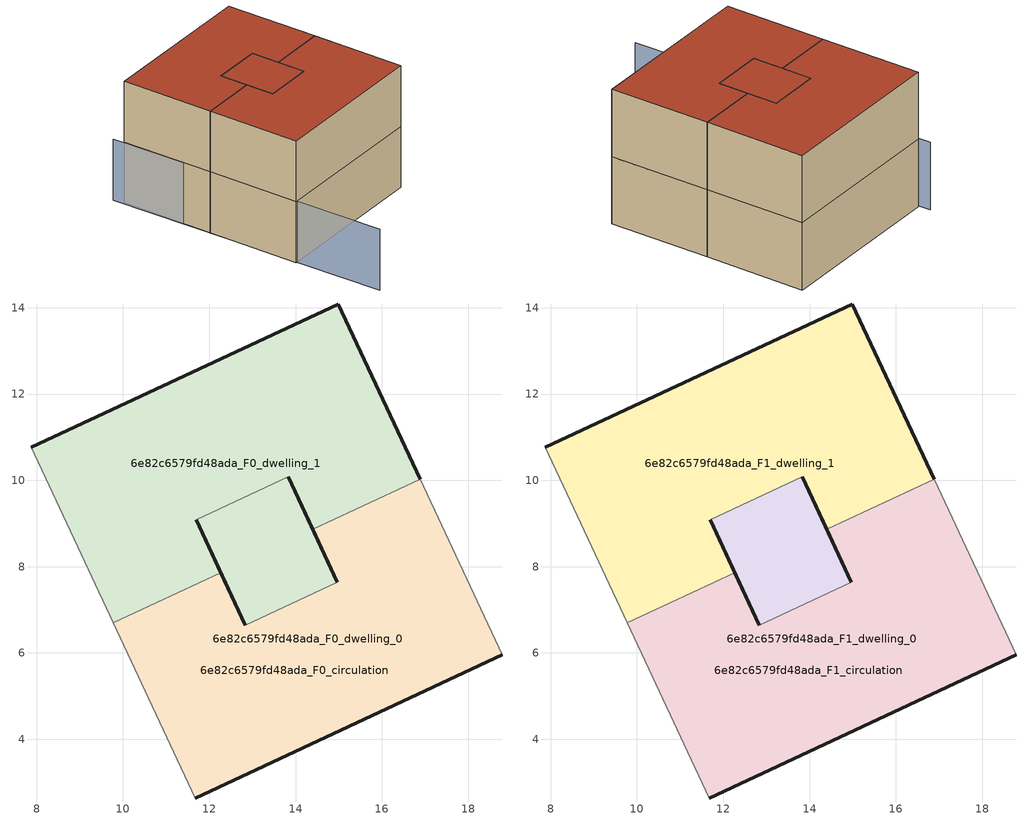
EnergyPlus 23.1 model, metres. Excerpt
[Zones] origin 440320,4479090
6e82c6579fd48ada_F0_dwelling_0
 floor ground (EU_floor_Construction): 16.89,10.02 18.79,5.96 11.68,2.64 9.78,6.7 12.27,7.86 12.84,6.65 14.97,7.64 14.4,8.86 z0; 13.83,10.08 14.97,7.64 12.84,6.65 12.27,7.86 11.7,9.08 z0
 wall outside (EU_wall_Construction): 14.4,8.86 14.97,7.64 / 12.84,6.65 12.27,7.86 / 11.68,2.64 18.79,5.96 z0:3
 wall adiabatic (EU_wall_Construction): 18.79,5.96 16.89,10.02 / 9.78,6.7 11.68,2.64 z0:3
 wall to 6e82c6579fd48ada_F0_dwelling_1 (EU_wall_Construction): 16.89,10.02 14.4,8.86 / 12.27,7.86 9.78,6.7 z0:3
 wall to 6e82c6579fd48ada_F0_circulation (EU_wall_Construction): 14.97,7.64 12.84,6.65 z0:3
6e82c6579fd48ada_F0_dwelling_1
 floor ground (EU_floor_Construction): 14.99,14.09 16.89,10.02 14.4,8.86 13.83,10.08 11.7,9.08 12.27,7.86 9.78,6.7 7.88,10.76 z0; 13.83,10.08 14.97,7.64 12.84,6.65 12.27,7.86 11.7,9.08 z0
 wall outside (EU_wall_Construction): 12.27,7.86 11.7,9.08 / 13.83,10.08 14.4,8.86 / 16.89,10.02 14.99,14.09 7.88,10.76 z0:3
 wall adiabatic (EU_wall_Construction): 7.88,10.76 9.78,6.7 z0:3
 wall to 6e82c6579fd48ada_F0_circulation (EU_wall_Construction): 11.7,9.08 13.83,10.08 z0:3
6e82c6579fd48ada_F0_circulation
 floor ground (EU_floor_Construction): 13.83,10.08 14.4,8.86 14.97,7.64 12.84,6.65 12.27,7.86 11.7,9.08 z0; 16.89,10.02 18.79,5.96 11.68,2.64 9.78,6.7 12.27,7.86 12.84,6.65 14.97,7.64 14.4,8.86 z0; 14.99,14.09 16.89,10.02 14.4,8.86 13.83,10.08 11.7,9.08 12.27,7.86 9.78,6.7 7.88,10.76 z0
 wall outside (EU_wall_Construction): 11.7,9.08 12.84,6.65 / 14.97,7.64 13.83,10.08 z0:3
6e82c6579fd48ada_F1_dwelling_0
 floor outside (EU_floor_Construction): 16.89,10.02 18.79,5.96 11.68,2.64 9.78,6.7 12.27,7.86 12.84,6.65 14.97,7.64 14.4,8.86 z3; 13.83,10.08 14.4,8.86 14.97,7.64 12.84,6.65 12.27,7.86 11.7,9.08 z3
 wall outside (EU_wall_Construction): 14.4,8.86 14.97,7.64 / 12.84,6.65 12.27,7.86 / 11.68,2.64 18.79,5.96 z3:6
 wall adiabatic (EU_wall_Construction): 18.79,5.96 16.89,10.02 / 9.78,6.7 11.68,2.64 z3:6
 wall to 6e82c6579fd48ada_F1_dwelling_1 (EU_wall_Construction): 16.89,10.02 14.4,8.86 / 12.27,7.86 9.78,6.7 z3:6
 wall to 6e82c6579fd48ada_F1_circulation (EU_wall_Construction): 14.97,7.64 12.84,6.65 z3:6
 roof outside (EU_roof_Construction): 14.97,7.64 13.83,10.08 11.7,9.08 12.27,7.86 12.84,6.65 z6; 18.79,5.96 16.89,10.02 14.4,8.86 14.97,7.64 12.84,6.65 12.27,7.86 9.78,6.7 11.68,2.64 z6
6e82c6579fd48ada_F1_dwelling_1
 floor to 6e82c6579fd48ada_F0_dwelling_1 (EU_floor_Construction): 14.99,14.09 16.89,10.02 14.4,8.86 13.83,10.08 11.7,9.08 12.27,7.86 9.78,6.7 7.88,10.76 z3; 13.83,10.08 14.4,8.86 14.97,7.64 12.84,6.65 12.27,7.86 11.7,9.08 z3
 wall outside (EU_wall_Construction): 12.27,7.86 11.7,9.08 / 13.83,10.08 14.4,8.86 / 16.89,10.02 14.99,14.09 7.88,10.76 z3:6
 wall adiabatic (EU_wall_Construction): 7.88,10.76 9.78,6.7 z3:6
 wall to 6e82c6579fd48ada_F1_circulation (EU_wall_Construction): 11.7,9.08 13.83,10.08 z3:6
 roof outside (EU_roof_Construction): 14.97,7.64 13.83,10.08 11.7,9.08 12.27,7.86 12.84,6.65 z6; 14.4,8.86 16.89,10.02 14.99,14.09 7.88,10.76 9.78,6.7 12.27,7.86 11.7,9.08 13.83,10.08 z6
6e82c6579fd48ada_F1_circulation
 floor outside (EU_floor_Construction): 13.83,10.08 14.4,8.86 14.97,7.64 12.84,6.65 12.27,7.86 11.7,9.08 z3; 14.99,14.09 16.89,10.02 14.4,8.86 13.83,10.08 11.7,9.08 12.27,7.86 9.78,6.7 7.88,10.76 z3
 floor to 6e82c6579fd48ada_F0_circulation (EU_floor_Construction): 16.89,10.02 18.79,5.96 11.68,2.64 9.78,6.7 12.27,7.86 12.84,6.65 14.97,7.64 14.4,8.86 z3
 wall outside (EU_wall_Construction): 11.7,9.08 12.84,6.65 / 14.97,7.64 13.83,10.08 z3:6
 roof outside (EU_roof_Construction): 14.97,7.64 14.4,8.86 13.83,10.08 11.7,9.08 12.27,7.86 12.84,6.65 z6; 18.79,5.96 16.89,10.02 14.4,8.86 14.97,7.64 12.84,6.65 12.27,7.86 9.78,6.7 11.68,2.64 z6; 14.4,8.86 16.89,10.02 14.99,14.09 7.88,10.76 9.78,6.7 12.27,7.86 11.7,9.08 13.83,10.08 z6
shading: 7.6,11.2 13.59,-1.18 z0:3
[Building]
EU S2 Campaign: North Axis=0; Terrain=City; Solar Distribution=FullExterior
[Site:Location]
Madrid: Latitude=40.5; Longitude=-3.5; Time Zone=1; Elevation=609
[SizingPeriod:WeatherFileDays]
AnnualSizingPeriod: Begin Month=1; Begin Day of Month=1; End Month=12; End Day of Month=31; Day of Week for Start Day=Monday; Use Weather File Daylight Saving Period=No; Use Weather File Rain and Snow Indicators=No
[MATERIAL]
EU_InternalMass_Material: Roughness=MediumRough; Thickness=0.1; Conductivity=1; Density=1800; Specific Heat=900; Thermal Absorptance=0.9; Solar Absorptance=0.7; Visible Absorptance=0.7
[MATERIAL:NOMASS] Roughness=MediumRough; Thermal Absorptance=0.9; Solar Absorptance=0.7; Visible Absorptance=0.7
Name | Thermal Resistance
EU_wall_NoMass | 0.419739
EU_roof_NoMass | 0.352165
EU_floor_NoMass | 0.608284
[CONSTRUCTION]
EU_wall_Construction: EU_wall_NoMass
EU_roof_Construction: EU_roof_NoMass
EU_floor_Construction: EU_floor_NoMass
EU_InternalMass_Construction: EU_InternalMass_Material
[ZONE] Type=1; Multiplier=1; Ceiling Height=autocalculate; Floor Area=autocalculate; Part of Total Floor Area=Yes
Name | Volume
6e82c6579fd48ada_F0_dwelling_0 | 114.97
6e82c6579fd48ada_F1_dwelling_0 | 114.971
6e82c6579fd48ada_F0_dwelling_1; 6e82c6579fd48ada_F1_dwelling_1 | 114.972
6e82c6579fd48ada_F0_circulation; 6e82c6579fd48ada_F1_circulation | 210.957
[INTERNALMASS] Construction=EU_InternalMass_Construction; Surface Area=31.9951
Name | Zone or ZoneList
6e82c6579fd48ada_F0_dwelling_0_EU_InternalMass | 6e82c6579fd48ada_F0_dwelling_0
6e82c6579fd48ada_F0_dwelling_1_EU_InternalMass | 6e82c6579fd48ada_F0_dwelling_1
6e82c6579fd48ada_F1_dwelling_0_EU_InternalMass | 6e82c6579fd48ada_F1_dwelling_0
6e82c6579fd48ada_F1_dwelling_1_EU_InternalMass | 6e82c6579fd48ada_F1_dwelling_1
[OTHEREQUIPMENT] Fuel Type=Electricity; Design Level Calculation Method=Watts/Area; Power per Zone Floor Area=1; Fraction Latent=0; Fraction Radiant=0; Fraction Lost=0; Carbon Dioxide Generation Rate=0; EndUse Subcategory=EU_Step8_InternalGains
Name | Zone or ZoneList or Space or SpaceList | Schedule
EU_Step8_InternalGain_6e82c6579fd48ada_F0_dwelling_0_f000 | 6e82c6579fd48ada_F0_dwelling_0 | EU_Step8_GainSchedule_6e82c6579fd48ada_F0_dwelling_0_f000
EU_Step8_InternalGain_6e82c6579fd48ada_F0_dwelling_1_f000 | 6e82c6579fd48ada_F0_dwelling_1 | EU_Step8_GainSchedule_6e82c6579fd48ada_F0_dwelling_1_f000
EU_Step8_InternalGain_6e82c6579fd48ada_F1_dwelling_0_f000 | 6e82c6579fd48ada_F1_dwelling_0 | EU_Step8_GainSchedule_6e82c6579fd48ada_F1_dwelling_0_f000
EU_Step8_InternalGain_6e82c6579fd48ada_F1_dwelling_1_f000 | 6e82c6579fd48ada_F1_dwelling_1 | EU_Step8_GainSchedule_6e82c6579fd48ada_F1_dwelling_1_f000
[ZONEINFILTRATION:DESIGNFLOWRATE] Schedule=EU_AlwaysOn; Design Flow Rate Calculation Method=Flow/Area; Flow Rate per Floor Area=0.0005; Constant Term Coefficient=1; Temperature Term Coefficient=0; Velocity Term Coefficient=0; Velocity Squared Term Coefficient=0
Name | Zone or ZoneList or Space or SpaceList
EU_Circulation_Infiltration_6e82c6579fd48ada_F0_circulation | 6e82c6579fd48ada_F0_circulation
EU_Circulation_Infiltration_6e82c6579fd48ada_F1_circulation | 6e82c6579fd48ada_F1_circulation
[ZONEVENTILATION:DESIGNFLOWRATE] Schedule=EU_AlwaysOn; Design Flow Rate Calculation Method=AirChanges/Hour; Air Changes per Hour=0.703302; Ventilation Type=Natural; Fan Pressure Rise=0; Fan Total Efficiency=1; Constant Term Coefficient=1; Temperature Term Coefficient=0; Velocity Term Coefficient=0; Velocity Squared Term Coefficient=0; Minimum Indoor Temperature=-100; Maximum Indoor Temperature=100; Delta Temperature=-100; Minimum Outdoor Temperature=-100; Maximum Outdoor Temperature=100; Maximum Wind Speed=40
Name | Zone or ZoneList or Space or SpaceList
EU_ConstantAir_6e82c6579fd48ada_F0_dwelling_0 | 6e82c6579fd48ada_F0_dwelling_0
EU_ConstantAir_6e82c6579fd48ada_F0_dwelling_1 | 6e82c6579fd48ada_F0_dwelling_1
EU_ConstantAir_6e82c6579fd48ada_F1_dwelling_0 | 6e82c6579fd48ada_F1_dwelling_0
EU_ConstantAir_6e82c6579fd48ada_F1_dwelling_1 | 6e82c6579fd48ada_F1_dwelling_1
[HVACTEMPLATE:THERMOSTAT] Constant Heating Setpoint=20; Constant Cooling Setpoint=50
EU_HeatOnly_6e82c6579fd48ada_F0_dwelling_0; EU_HeatOnly_6e82c6579fd48ada_F0_dwelling_1; EU_HeatOnly_6e82c6579fd48ada_F1_dwelling_0; EU_HeatOnly_6e82c6579fd48ada_F1_dwelling_1
[HVACTEMPLATE:ZONE:IDEALLOADSAIRSYSTEM] System Availability Schedule=EU_AlwaysOn; Maximum Heating Supply Air Temperature=50; Minimum Cooling Supply Air Temperature=13; Maximum Heating Supply Air Humidity Ratio=0.0156; Minimum Cooling Supply Air Humidity Ratio=0.0077; Heating Limit=NoLimit; Cooling Limit=NoLimit; Heating Availability Schedule=EU_AlwaysOn; Cooling Availability Schedule=EU_CoolingOff; Dehumidification Control Type=ConstantSensibleHeatRatio; Cooling Sensible Heat Ratio=0.7; Dehumidification Setpoint=60; Humidification Control Type=None; Humidification Setpoint=30; Outdoor Air Method=None; Outdoor Air Flow Rate per Person=0.00944; Outdoor Air Flow Rate per Zone Floor Area=0; Outdoor Air Flow Rate per Zone=0; Demand Controlled Ventilation Type=None; Outdoor Air Economizer Type=NoEconomizer; Heat Recovery Type=None; Sensible Heat Recovery Effectiveness=0.7; Latent Heat Recovery Effectiveness=0.65
Name | Template Thermostat
6e82c6579fd48ada_F0_dwelling_0 | EU_HeatOnly_6e82c6579fd48ada_F0_dwelling_0
6e82c6579fd48ada_F0_dwelling_1 | EU_HeatOnly_6e82c6579fd48ada_F0_dwelling_1
6e82c6579fd48ada_F1_dwelling_0 | EU_HeatOnly_6e82c6579fd48ada_F1_dwelling_0
6e82c6579fd48ada_F1_dwelling_1 | EU_HeatOnly_6e82c6579fd48ada_F1_dwelling_1
[SIZING:ZONE] Zone Cooling Design Supply Air Temperature Input Method=SupplyAirTemperature; Zone Cooling Design Supply Air Temperature=13; Zone Heating Design Supply Air Temperature Input Method=SupplyAirTemperature; Zone Heating Design Supply Air Temperature=50; Zone Cooling Design Supply Air Humidity Ratio=0.008; Zone Heating Design Supply Air Humidity Ratio=0.008; Cooling Design Air Flow Method=DesignDay; Cooling Design Air Flow Rate=0; Cooling Minimum Air Flow per Zone Floor Area=0.000762; Cooling Minimum Air Flow=0; Cooling Minimum Air Flow Fraction=0.2; Heating Design Air Flow Method=DesignDay; Heating Design Air Flow Rate=0; Heating Maximum Air Flow per Zone Floor Area=0.002032; Heating Maximum Air Flow=0.141576; Heating Maximum Air Flow Fraction=0.3; Account for Dedicated Outdoor Air System=No; Dedicated Outdoor Air System Control Strategy=NeutralSupplyAir; Dedicated Outdoor Air Low Setpoint Temperature for Design=autosize; Dedicated Outdoor Air High Setpoint Temperature for Design=autosize; Zone Load Sizing Method=Sensible Load Only No Latent Load; Zone Latent Cooling Design Supply Air Humidity Ratio Input Method=HumidityRatioDifference; Zone Cooling Design Supply Air Humidity Ratio Difference=0.005; Zone Latent Heating Design Supply Air Humidity Ratio Input Method=HumidityRatioDifference; Zone Humidification Design Supply Air Humidity Ratio Difference=0.005
6e82c6579fd48ada_F0_dwelling_0; 6e82c6579fd48ada_F0_dwelling_1; 6e82c6579fd48ada_F1_dwelling_0; 6e82c6579fd48ada_F1_dwelling_1
[SCHEDULE:CONSTANT]
Name | Hourly Value
EU_AlwaysOn | 1
EU_CoolingOff | 0
[SCHEDULE:FILE] Column Number=1; Rows to Skip at Top=0; Number of Hours of Data=8760; Column Separator=Comma; Interpolate to Timestep=No; Minutes per Item=60; Adjust Schedule for Daylight Savings=Yes
Name | File
EU_Step8_GainSchedule_6e82c6579fd48ada_F0_dwelling_0_f000 | ../../schedules/6e82c6579fd48ada/6e82c6579fd48ada_F0_dwelling_0_f000_gain.csv
EU_Step8_GainSchedule_6e82c6579fd48ada_F0_dwelling_1_f000 | ../../schedules/6e82c6579fd48ada/6e82c6579fd48ada_F0_dwelling_1_f000_gain.csv
EU_Step8_GainSchedule_6e82c6579fd48ada_F1_dwelling_0_f000 | ../../schedules/6e82c6579fd48ada/6e82c6579fd48ada_F1_dwelling_0_f000_gain.csv
EU_Step8_GainSchedule_6e82c6579fd48ada_F1_dwelling_1_f000 | ../../schedules/6e82c6579fd48ada/6e82c6579fd48ada_F1_dwelling_1_f000_gain.csv
